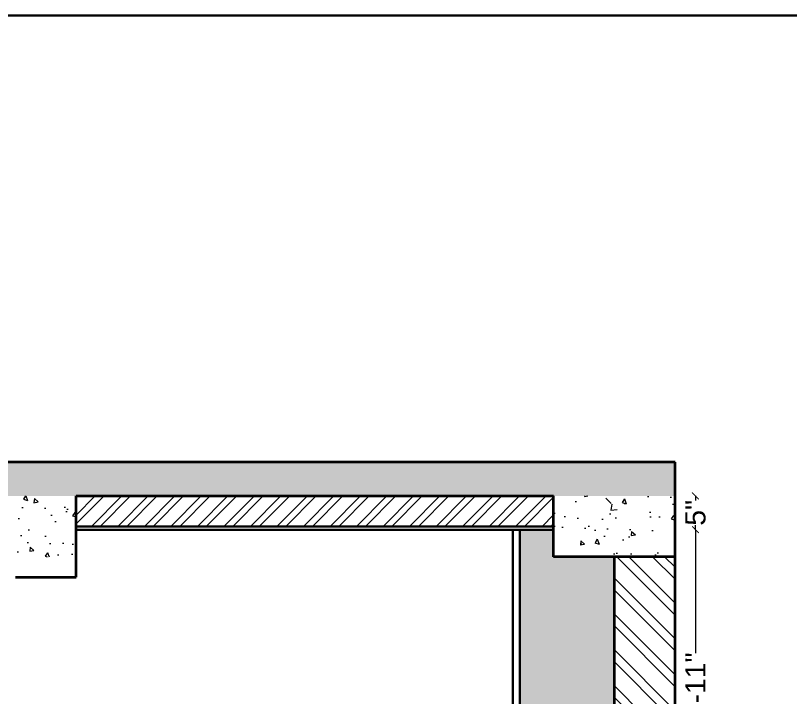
# Model space of a CAD drawing. Header units: inches. Extents: x 3324238 to 135265466, y -1036581 to 20094598.
# Drawn here: x 3355026.3 to 3355140.9, y -519068.3 to -518967.5 of the extents above; entities that cross this region are included whole.
import ezdxf

# ---------------------------------------------------------------- set-up
doc = ezdxf.new("R2010")
doc.units = ezdxf.units.IN
doc.header["$MEASUREMENT"] = 0
doc.header["$PDMODE"] = 3
doc.layers.add('AR HATCH-7', color=7, linetype='Continuous')
doc.layers.add('str coll', color=6, linetype='Continuous')
for name, color, linetype, lineweight in [('dim05', 1, 'Continuous', 13), ('FURNITURE', 32, 'Continuous', 13), ('FURNITURE-1', 251, 'Continuous', 5), ('wall', 7, 'Continuous', 30)]:
    doc.layers.add(name, color=color, linetype=linetype, lineweight=lineweight)
doc.layers.add('hatch', color=253, linetype='Continuous', lineweight=0, transparency=0.4)
doc.styles.add('The Thakors 3 inches', font='arial.ttf', dxfattribs={"height": 3})
doc.dimstyles.new('The Thakors 3 inches', dxfattribs={"dimtxt": 3, "dimasz": 1, "dimexe": 0.179993, "dimexo": 0.0625, "dimgap": 0.089996, "dimtad": 0, "dimzin": 0, "dimdsep": 46, "dimlunit": 4, "dimtxsty": 'The Thakors 3 inches', "dimblk": 'ARCHTICK', "dimcen": 0.089996, "dimclrd": 5, "dimclre": 5, "dimclrt": 1, "dimadec": 0, "dimazin": 0, "dimtfac": 0.799988, "dimtofl": 0, "dimtmove": 1, "dimatfit": 3, "dimfxl": 1, "dimtolj": 1, "dimtzin": 0, "dimlwd": 5, "dimlwe": 13, "dimarcsym": 0})
pattern_1 = [(320, (2912.864, 226.9864), (-0.62752135, -7.172601826), [0.75, -8.25]), (265, (2912.864, 226.9864), (7.521921337, 1.387513336), [0.6, -6.6]), (10.45144446, (2912.812, 226.389), (6.89439991, -5.785088467), [0.63740192, -7.01142112]), (316.1842, (2914.864, 226.986), (-1.655192808, -10.672413307), [1.125, -12.375]), (6.6356355, (2914.726, 226.097), (9.741186008, -9.346619457), [0.95610342, -10.5171376]), (261.184164, (2914.864, 226.986), (9.741186003, -9.34661945), [0.9, -9.90000001]), (291, (2914.364, 225.9864), (-4.026188907, -5.969070521), [0.75, -8.25]), (236, (2914.364, 225.9864), (7.25150045, -2.43315332), [0.6, -6.6]), (341.45144474, (2914.0286, 225.489), (3.225311528, -8.402223767), [0.6374019, -7.01142112]), (307.5, (2912.864, 226.9864), (3.3289385383, -0.1215985532), [0, -6.52, 0, -6.7, 0, -6.625]), (277.5, (2912.864, 226.9864), (3.944117119, -2.6306953744), [0, -3.82, 0, -6.37, 0, -2.525]), (237.5, (2912.864, 229.2164), (-0.2255487173, -5.3382243617), [0, -2.5, 0, -7.8, 0, -10.35]), (227.5, (2912.864, 230.2164), (1.0010498233, -5.8318616934), [0, -3.25, 0, -5.18, 0, -7.35])]

# ---------------------------------------------------------------- blocks, each defined once
blk = doc.blocks.new('_ArchTick')
at = {"color": 0, "linetype": 'ByBlock', "const_width": 0.15}
blk.add_lwpolyline([(-0.5, -0.5), (0.5, 0.5)], dxfattribs=at)
blk = doc.blocks.new('*D238')
at = {"layer": 'Defpoints', "color": 0, "lineweight": 30, "ltscale": 4, "transparency": 16777216}
for p in [(3355105.97, -519043.62, -0.07), (3355126.98, -519043.62), (3355115.04, -519090.62)]:
    blk.add_point(p, dxfattribs=at)
at = {"layer": 'dim05', "color": 5, "lineweight": 5, "ltscale": 4, "transparency": 16777216}
for p, q in [((3355126.98, -519043.62), (3355126.98, -519061.88)), ((3355126.98, -519090.62), (3355126.98, -519072.36))]:
    blk.add_line(p, q, dxfattribs=at)
for p, rotation in [((3355126.98, -519043.62), 90), ((3355126.98, -519090.62), 270)]:
    blk.add_blockref('_ArchTick', p, dxfattribs=dict(at, rotation=rotation))
at = {"layer": 'dim05', "color": 1, "lineweight": 5, "ltscale": 4, "transparency": 16777216, "insert": (3355126.98, -519067.12), "char_height": 3, "attachment_point": 5, "rotation": 90, "style": 'The Thakors 3 inches'}
blk.add_mtext('\\A1;3\'-11"', dxfattribs=at)
blk = doc.blocks.new('*D248')
at = {"layer": 'Defpoints', "color": 0, "lineweight": 30, "ltscale": 4, "transparency": 16777216}
for p in [(3355105.97, -519038.62, -0.07), (3355126.98, -519038.62), (3355105.97, -519043.62, -0.07)]:
    blk.add_point(p, dxfattribs=at)
at = {"layer": 'dim05', "color": 5, "lineweight": 5, "ltscale": 4, "transparency": 16777216}
for p, q in [((3355126.98, -519038.62), (3355126.98, -519039.31)), ((3355126.98, -519043.62), (3355126.98, -519042.94))]:
    blk.add_line(p, q, dxfattribs=at)
for p, rotation in [((3355126.98, -519038.62), 90), ((3355126.98, -519043.62), 270)]:
    blk.add_blockref('_ArchTick', p, dxfattribs=dict(at, rotation=rotation))
at = {"layer": 'dim05', "color": 1, "lineweight": 5, "ltscale": 4, "transparency": 16777216, "insert": (3355126.98, -519041.12), "char_height": 3, "attachment_point": 5, "rotation": 90, "style": 'The Thakors 3 inches'}
blk.add_mtext('\\A1;5"', dxfattribs=at)

msp = doc.modelspace()

# ---------------------------------------------------------------- hatches: boundary and pattern name
at = {"layer": 'AR HATCH-7', "lineweight": 30, "true_color": 0x8d9989, "transparency": 33554559}
h = msp.add_hatch(color=252, dxfattribs=at)
h.dxf.hatch_style = 1
h.paths.add_polyline_path([(3355114.973, -519068.623), (3355100.973, -519068.623), (3355100.973, -519090.623), (3355114.973, -519090.623)])
h.paths.add_polyline_path([(3355114.973, -519047.623), (3355105.973, -519047.623), (3355105.973, -519043.623), (3355100.973, -519043.623), (3355100.973, -519068.623), (3355114.973, -519068.623)])
at = {"layer": 'FURNITURE-1', "true_color": 0x000000}
h = msp.add_hatch(dxfattribs=at)
h.set_pattern_fill('AR-CONC', color=18, angle=-90)
h.set_pattern_definition(pattern_1)
h.paths.add_polyline_path([(3354921.074, -519033.623), (3354921.074, -519038.623), (3355123.973, -519038.623), (3355123.973, -519033.623)])
h = msp.add_hatch(dxfattribs=at)
h.set_pattern_fill('AR-CONC', color=18, angle=-90)
h.set_pattern_definition(pattern_1)
h.paths.add_polyline_path([(3355035.329, -519038.623), (3355026.329, -519038.623), (3355026.329, -519047.623), (3355035.329, -519047.623)])
at = {"layer": 'FURNITURE-1', "lineweight": 0}
h = msp.add_hatch(dxfattribs=at)
h.set_pattern_fill('ANSI32', color=6, scale=7.4, angle=180)
h.set_pattern_definition([(225, (2998.729, 226.3267), (1.9622213178, -1.9622213178), []), (225, (2997.4209, 226.3267), (1.9622213178, -1.9622213178), [])])
h.paths.add_polyline_path([(3355105.973, -519038.623), (3355035.329, -519038.623), (3355035.329, -519043.123), (3355105.973, -519043.123)])
at = {"layer": 'FURNITURE-1', "true_color": 0x000000}
h = msp.add_hatch(dxfattribs=at)
h.set_pattern_fill('AR-CONC', color=18, angle=-90)
h.set_pattern_definition(pattern_1)
h.paths.add_polyline_path([(3355123.973, -519038.623), (3355105.973, -519038.623), (3355105.973, -519047.623), (3355123.973, -519047.623)])
at = {"layer": 'hatch', "lineweight": 15, "true_color": 0x636466}
h = msp.add_hatch(dxfattribs=at)
h.set_pattern_fill('ANSI32', color=251, scale=10, angle=90)
h.set_pattern_definition([(135, (2912.864, 226.9864), (-2.6516504294, -2.6516504294), []), (135, (2912.864, 228.754), (-2.6516504294, -2.6516504294), [])])
h.paths.add_polyline_path([(3355123.973, -519047.623), (3355114.973, -519047.623), (3355114.973, -519088.54), (3355123.973, -519088.54)])
h.paths.add_polyline_path([(3355114.973, -519126.623), (3355116.473, -519126.623), (3355116.473, -519128.123), (3355114.973, -519128.123), (3355114.973, -519161.623), (3355123.973, -519161.623), (3355123.973, -519114.54), (3355114.973, -519114.54)])

# ---------------------------------------------------------------- linework, layer by layer
at = {"color": 1, "lineweight": 35}
for p, q in [((3355123.973, -519033.623, -0.124), (3354921.074, -519033.623, -0.039)), ((3355123.973, -519038.623, -0.072), (3355123.973, -519033.623, -0.124)), ((3355035.329, -519050.623), (3355035.329, -519038.623, -0.133)), ((3355035.329, -519038.623, -0.133), (3355105.973, -519038.623, -0.133)), ((3355105.973, -519047.623, -0.072), (3355105.973, -519038.623, -0.072)), ((3355123.973, -519047.623, -0.072), (3355123.973, -519038.623, -0.072)), ((3355123.973, -519047.623, -0.072), (3355105.973, -519047.623, -0.072)), ((3355026.329, -519050.623), (3355035.329, -519050.623))]:
    msp.add_line(p, q, dxfattribs=at)
at = {"layer": 'FURNITURE', "lineweight": 30}
for p, q in [((3355099.973, -519059.623, -0.224), (3355099.973, -519043.623, -0.072)), ((3355099.973, -519043.623, -0.072), (3355105.973, -519043.623, -0.072)), ((3355100.973, -519043.623, -0.072), (3355100.973, -519059.623, -0.224)), ((3355099.973, -519059.623, -0.224), (3355099.973, -519090.623, -0.224)), ((3355100.973, -519059.623, -0.224), (3355100.973, -519090.623, -0.224))]:
    msp.add_line(p, q, dxfattribs=at)
at = {"layer": 'FURNITURE', "lineweight": 30, "elevation": -0.219}
msp.add_lwpolyline([(3355099.973, -519043.623), (3355105.973, -519043.623), (3355105.973, -519047.623), (3355114.973, -519047.623), (3355114.973, -519068.623), (3355114.973, -519090.623)], dxfattribs=at)
at = {"layer": 'str coll', "color": 5, "lineweight": 30}
msp.add_lwpolyline([(3354439.626, -518967.527), (3355710.483, -518967.527), (3355710.483, -519434.841), (3354439.626, -519434.841)], close=True, dxfattribs=at)
at = {"layer": 'wall', "color": 6, "lineweight": 30, "ltscale": 0.5}
for p, q in [((3355105.973, -519043.123, -0.072), (3355035.329, -519043.123, -0.072)), ((3355105.973, -519043.623, -0.072), (3355035.329, -519043.623, -0.072))]:
    msp.add_line(p, q, dxfattribs=at)
at = {"layer": 'wall', "lineweight": 35}
for p, q in [((3355114.973, -519088.54, -0.065), (3355114.973, -519047.623, -0.072)), ((3355123.973, -519088.54, -0.065), (3355123.973, -519047.623, -0.09))]:
    msp.add_line(p, q, dxfattribs=at)

# ---------------------------------------------------------------- dimensions: what is measured, and where the dimension line sits
at = {"layer": 'dim05', "lineweight": 5, "ltscale": 4}
for base, p1, p2, picture, middle in [((3355126.977, -519038.623), (3355105.973, -519043.623, -0.072), (3355105.973, -519038.623, -0.072), '*D248', (3355126.977, -519041.123)), ((3355126.977, -519043.623), (3355115.036, -519090.623), (3355105.973, -519043.623, -0.072), '*D238', (3355126.977, -519067.123))]:
    dim = msp.add_linear_dim(base=base, p1=p1, p2=p2, angle=90, dimstyle='The Thakors 3 inches', override={"dimtxt": 32, "dimdec": 0, "dimse1": 1, "dimse2": 1}, dxfattribs=at)
    dim.commit()
    dim.dimension.update_dxf_attribs({"geometry": picture, "text_midpoint": middle})

doc.saveas('drawing.dxf')
